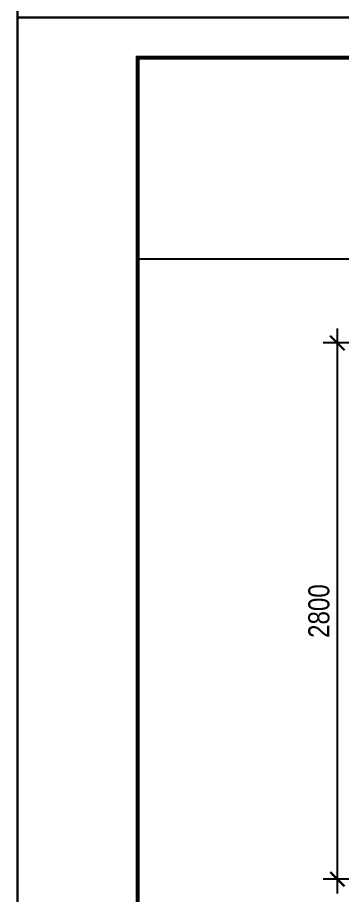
# Model space of a CAD drawing. Header units: inches. Extents: x 236662 to 497023, y -248575 to 81795.
# Drawn here: x 282445 to 284144, y -240708 to -236124 of the extents above; entities that cross this region are included whole.
import ezdxf

# ---------------------------------------------------------------- set-up
doc = ezdxf.new("R2010")
doc.units = ezdxf.units.IN
doc.header["$LTSCALE"] = 10
doc.header["$MEASUREMENT"] = 0
doc.layers.add('02. HP_BE TONG', color=1, linetype='Continuous', lineweight=35)
doc.layers.add('06. HP_THAY 1', color=134, linetype='Continuous', lineweight=15)
doc.layers.add('07. HP_KY HIEU', color=43, linetype='Continuous')
doc.layers.add('08. HP_DIM', color=118, linetype='Continuous')
doc.layers.add('Tpl_Bound', color=1, linetype='Continuous', plot=False)
doc.styles.add('text2', font='VHELVCN.TTF')
doc.dimstyles.new('AL-100 (1-50)', dxfattribs={"dimscale": 0.5, "dimtxt": 220, "dimasz": 150, "dimexe": 150, "dimexo": 150, "dimgap": 80, "dimtad": 1, "dimdec": 0, "dimzin": 9, "dimtxsty": 'text2', "dimblk": 'ARCHTICK', "dimcen": 1, "dimdle": 150, "dimclrd": 256, "dimclre": 256, "dimclrt": 7, "dimadec": 0, "dimazin": 0, "dimtfac": 1, "dimtdec": 0, "dimtix": 1, "dimtmove": 2, "dimatfit": 3, "dimldrblk": 'ARCHTICK', "dimfxl": 1, "dimtolj": 1, "dimtzin": 0, "dimlwd": -1, "dimlwe": -1, "dimarcsym": 0})

# ---------------------------------------------------------------- blocks, each defined once
blk = doc.blocks.new('KHUNG TEN A-3')
at = {"layer": '02. HP_BE TONG', "color": 1, "const_width": 0.5}
blk.add_lwpolyline([(15, 5), (415, 5), (415, 292), (15, 292)], close=True, dxfattribs=at)
at = {"layer": '06. HP_THAY 1'}
blk.add_lwpolyline([(0, 297), (420, 297), (420, 0), (0, 0)], close=True, dxfattribs=at)
at = {"layer": 'Defpoints'}
blk.add_lwpolyline([(0, 0), (420, 0), (420, 297), (0, 297)], close=True, dxfattribs=at)
blk = doc.blocks.new('_ArchTick')
at = {"color": 0, "linetype": 'ByBlock', "const_width": 0.15}
blk.add_lwpolyline([(-0.5, -0.5), (0.5, 0.5)], dxfattribs=at)
blk = doc.blocks.new('*D1273')
at = {"layer": '08. HP_DIM', "transparency": 16777216}
for p, q in [((284117.4, -240697.9), (284117.4, -237747.9)), ((284623.9, -237822.9), (284042.4, -237822.9)), ((284427.1, -240622.9), (284042.4, -240622.9))]:
    blk.add_line(p, q, dxfattribs=at)
at = {"layer": 'Defpoints', "color": 0, "transparency": 16777216}
for p in [(284117.4, -237822.9), (284698.9, -237822.9), (284502.1, -240622.9)]:
    blk.add_point(p, dxfattribs=at)
at = {"layer": '08. HP_DIM', "transparency": 16777216, "xscale": 75, "yscale": 75, "zscale": 75}
for p, rotation in [((284117.4, -237822.9), 90), ((284117.4, -240622.9), 270)]:
    blk.add_blockref('_ArchTick', p, dxfattribs=dict(at, rotation=rotation))
at = {"layer": '08. HP_DIM', "color": 7, "transparency": 16777216, "insert": (284021.3, -239222.9), "char_height": 110, "attachment_point": 5, "rotation": 90, "style": 'text2'}
blk.add_mtext('\\A1;2800', dxfattribs=at)

msp = doc.modelspace()

# ---------------------------------------------------------------- linework, layer by layer
at = {"layer": '07. HP_KY HIEU'}
msp.add_line((283073.4, -237383.3, -318.6), (297747.4, -237383.3, -318.6), dxfattribs=at)
at = {"layer": 'Tpl_Bound', "color": 1}
for points in [[(282444.5, -236123.6), (282444.5, -223671.7), (300149.2, -223671.7), (300149.2, -236123.6)], [(282444.5, -248575.5), (282444.5, -236123.6), (300149.2, -236123.6), (300149.2, -248575.5)]]:
    msp.add_lwpolyline(points, close=True, dxfattribs=at)

# ---------------------------------------------------------------- block references
at = {"color": 1, "xscale": 41.92548438755171, "yscale": 41.92548438755171, "zscale": 41.92548438755171}
for p in [(282444.5, -236123.6, -318.6), (282444.5, -248575.5, -318.6)]:
    msp.add_blockref('KHUNG TEN A-3', p, dxfattribs=at)

# ---------------------------------------------------------------- dimensions: what is measured, and where the dimension line sits
at = {"layer": '08. HP_DIM'}
dim = msp.add_linear_dim(base=(284117.4, -237822.9), p1=(284502.1, -240622.9), p2=(284698.9, -237822.9), angle=90, dimstyle='AL-100 (1-50)', dxfattribs=at)
dim.commit()
dim.dimension.update_dxf_attribs({"geometry": '*D1273', "text_midpoint": (284021.3, -239222.9)})

doc.saveas('drawing.dxf')
